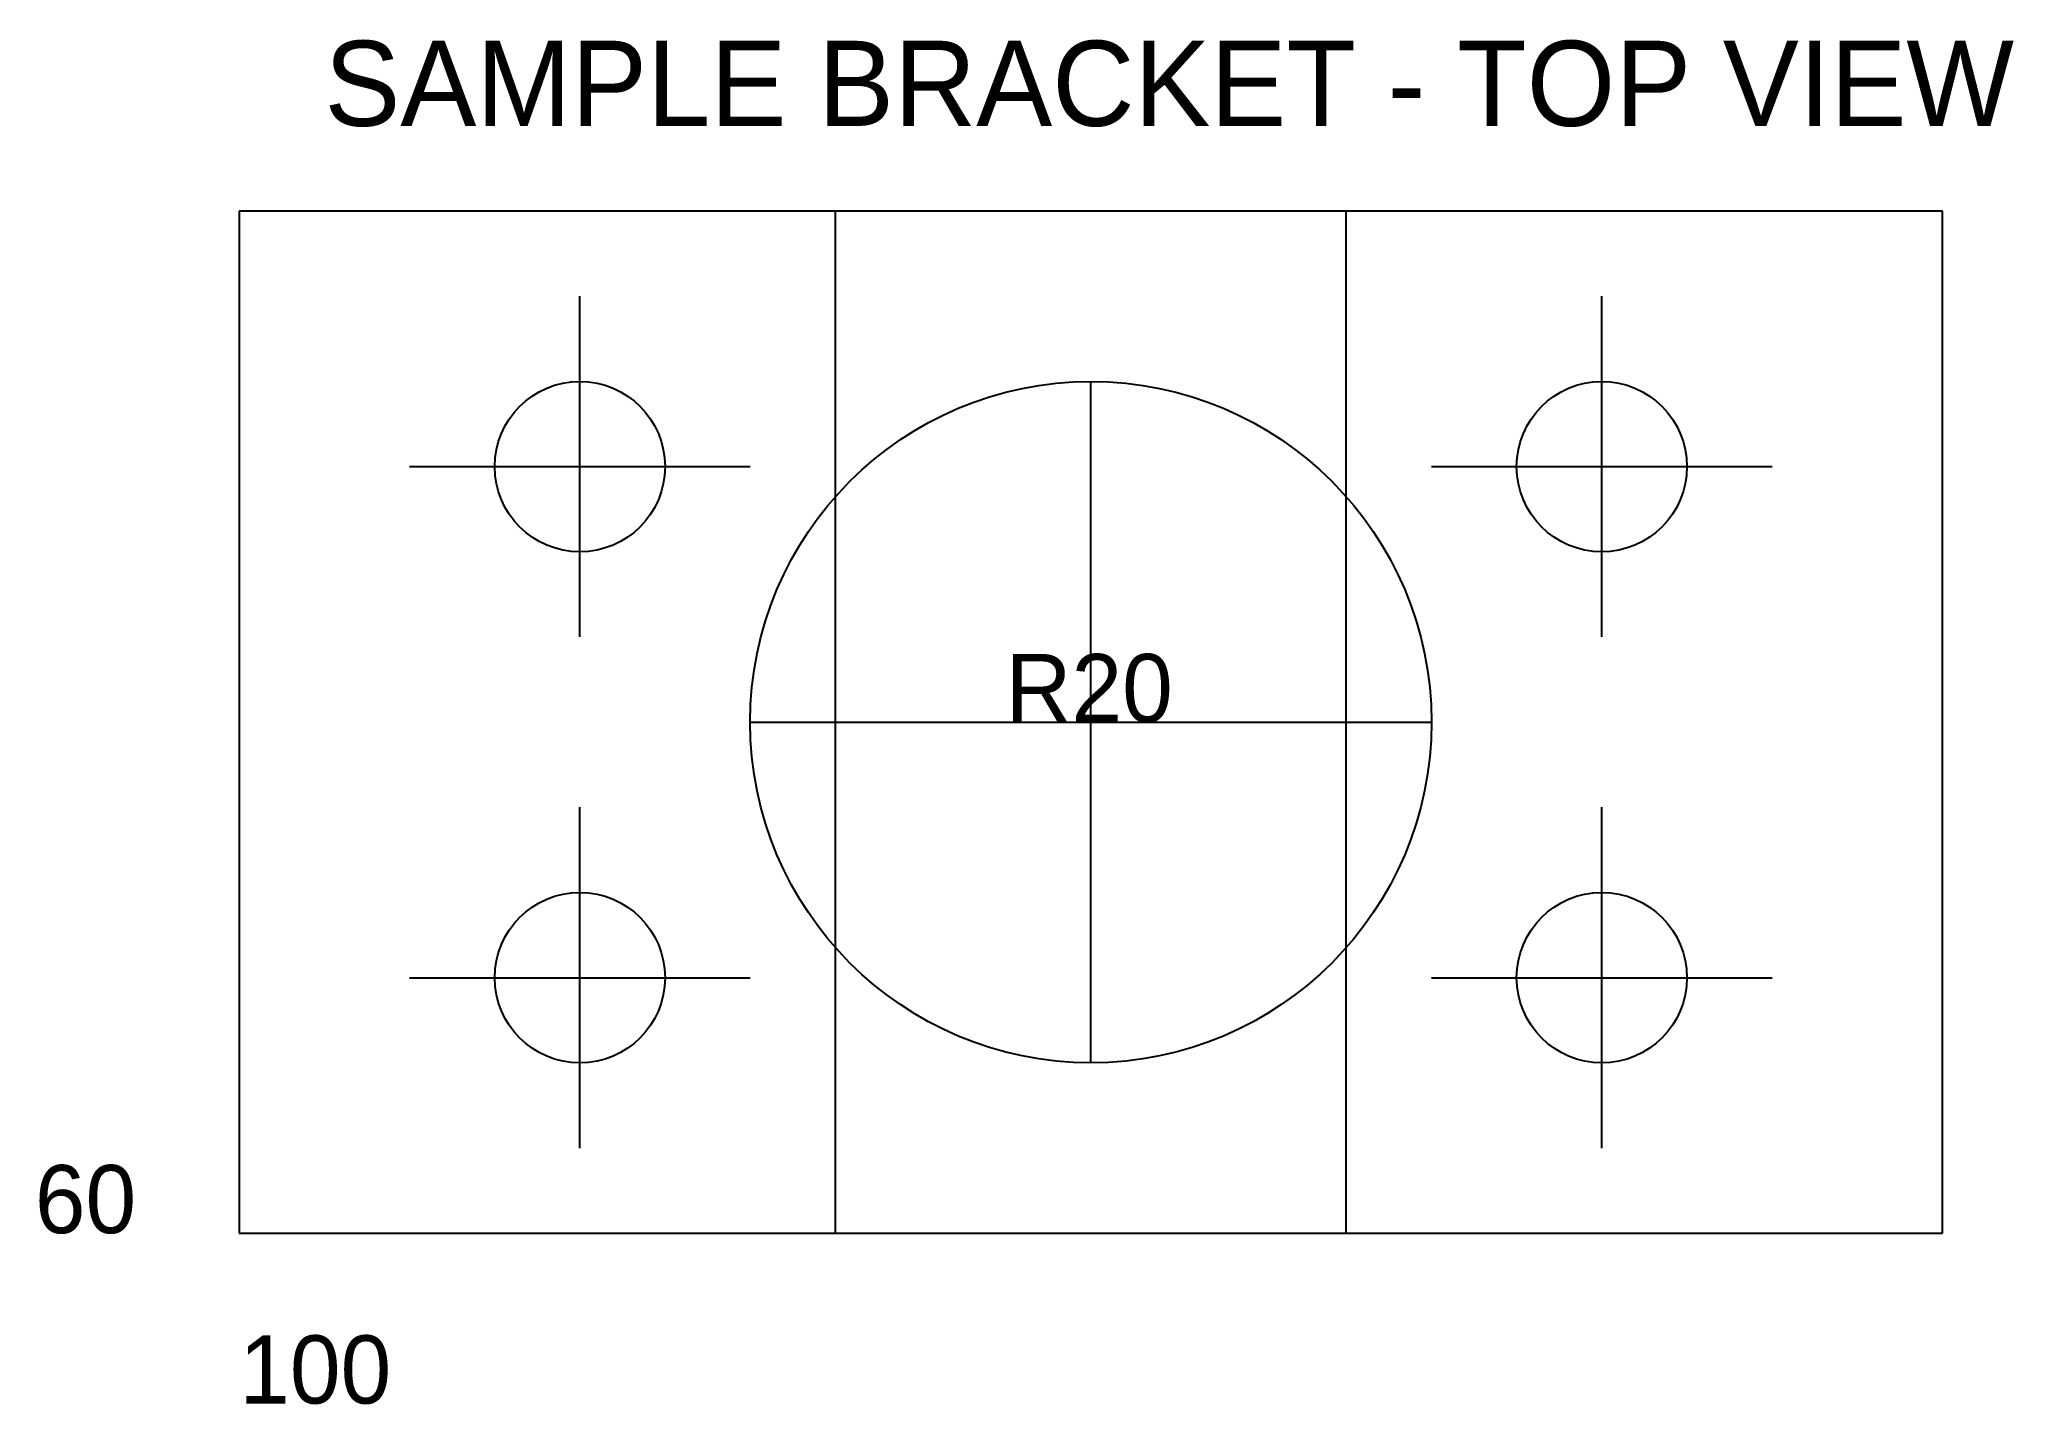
# Model space of a CAD drawing. Header units: millimetres. Extents: x -12 to 104, y -10 to 70.
import ezdxf

# ---------------------------------------------------------------- set-up
doc = ezdxf.new("R2010")
doc.units = ezdxf.units.MM
for name, color, linetype in [('CENTER', 1, 'Continuous'), ('DIMENSION', 2, 'Continuous'), ('HIDDEN', 3, 'Continuous'), ('OUTLINE', 5, 'Continuous')]:
    doc.layers.add(name, color=color, linetype=linetype)

msp = doc.modelspace()

# ---------------------------------------------------------------- linework, layer by layer
at = {"layer": 'CENTER'}
for p, q in [((20, 35), (20, 55)), ((80, 35), (80, 55)), ((50, 10), (50, 50)), ((10, 45), (30, 45)), ((70, 45), (90, 45)), ((30, 30), (70, 30)), ((20, 5), (20, 25)), ((80, 5), (80, 25)), ((10, 15), (30, 15)), ((70, 15), (90, 15))]:
    msp.add_line(p, q, dxfattribs=at)
at = {"layer": 'HIDDEN'}
for p, q in [((35, 0), (35, 60)), ((65, 0), (65, 60))]:
    msp.add_line(p, q, dxfattribs=at)
at = {"layer": 'OUTLINE'}
for p, q in [((100, 60), (0, 60)), ((0, 60), (0, 0)), ((100, 0), (100, 60)), ((0, 0), (100, 0))]:
    msp.add_line(p, q, dxfattribs=at)
for centre, radius in [((20, 45), 5), ((50, 30), 20), ((80, 45), 5), ((20, 15), 5), ((80, 15), 5)]:
    msp.add_circle(centre, radius, dxfattribs=at)

# ---------------------------------------------------------------- texts
msp.add_text('SAMPLE BRACKET - TOP VIEW', height=5).set_placement((5, 65))
at = {"layer": 'DIMENSION'}
for s, p in [('R20', (45, 30)), ('60', (-12, 0)), ('100', (0, -10))]:
    msp.add_text(s, height=4, dxfattribs=at).set_placement(p)

doc.saveas('drawing.dxf')
